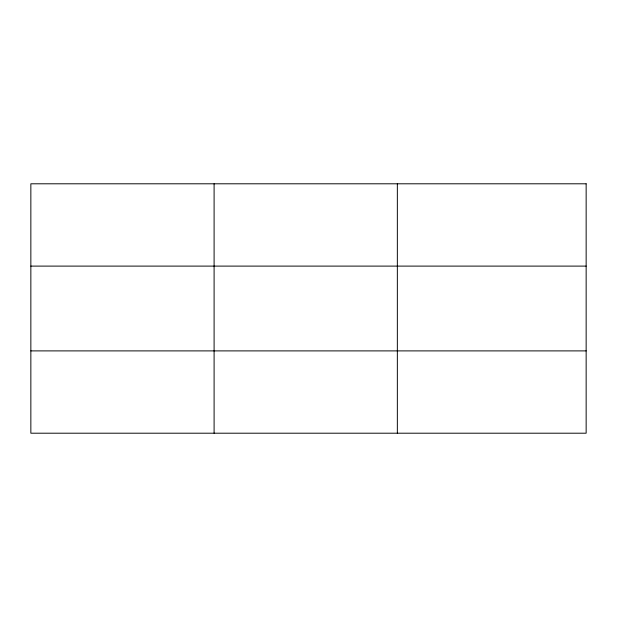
<?xml version="1.0" encoding="UTF-8"?>
<svg xmlns="http://www.w3.org/2000/svg" width="617" height="617" viewBox="0 0 617 617"><rect width="100%" height="100%" fill="white"/><g stroke="black" fill="none" stroke-linecap="round" stroke-linejoin="round"><path stroke-width="0.93" d="M214.099 433.203L214.099 183.797M397.348 433.203L397.348 183.797M30.85 266.104L586.15 266.104M30.85 350.896L586.15 350.896M586.15 183.797L586.15 433.203L30.85 433.203L30.85 183.797L586.15 183.797"/></g></svg>
